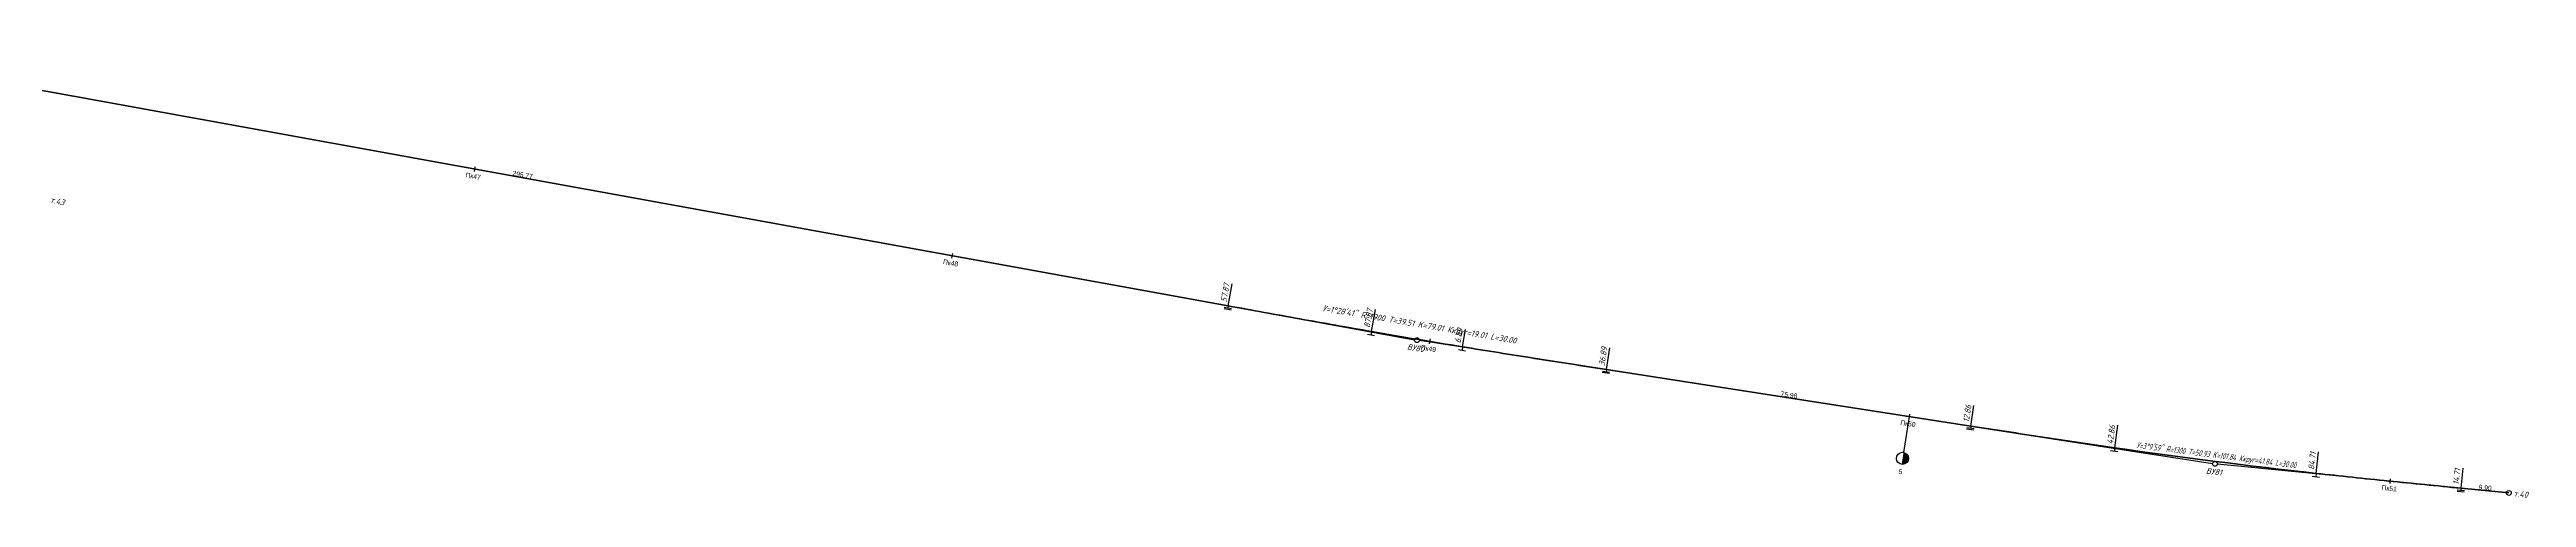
# Model space of a CAD drawing. Extents: x 10590 to 14299, y 7312 to 9553.
# Drawn here: x 13788 to 14299, y 7460 to 7552 of the extents above; entities that cross this region are included whole.
import ezdxf
from ezdxf.enums import TextEntityAlignment as Align

# ---------------------------------------------------------------- set-up
doc = ezdxf.new("R2010")
doc.units = 0
for name, color, linetype in [('Вершины', 7, 'Continuous'), ('Километраж', 7, 'Continuous'), ('Ось трассы', 7, 'Continuous'), ('Параметры кривых', 7, 'Continuous'), ('Пикетаж', 7, 'Continuous'), ('Прямые вставки', 7, 'Continuous')]:
    doc.layers.add(name, color=color, linetype=linetype)
doc.styles.get("Standard").update_dxf_attribs({"font": 'SPDS.shx', "oblique": 15, "height": 2})
doc.styles.add('Километры', font='pragmai.shx', dxfattribs={"height": 2})
doc.styles.add('Параметры кривых', font='SPDS.shx', dxfattribs={"oblique": 15, "height": 2.5})
doc.styles.add('Пикетаж', font='pragmai.shx', dxfattribs={"height": 2})

msp = doc.modelspace()

# ---------------------------------------------------------------- hatches: boundary and pattern name
at = {"linetype": 'ByBlock', "lineweight": -2}
msp.add_hatch(color=1, dxfattribs=at).paths.add_polyline_path([(14170.34, 7469.37, -1), (14169.96, 7466.9)])

# ---------------------------------------------------------------- linework, layer by layer
at = {"color": 1}
for p, q in [((13875.97, 7528.3), (13875.8, 7527.32)), ((13974.36, 7510.42), (13974.18, 7509.44)), ((14072.78, 7492.76), (14072.62, 7491.77)), ((14171.57, 7477.28), (14171.42, 7476.29)), ((14270.63, 7463.94), (14270.53, 7462.95))]:
    msp.add_line(p, q, dxfattribs=at)
at = {"color": 1, "linetype": 'ByBlock', "lineweight": -2}
for p, q in [((14031.82, 7498.71), (14030.34, 7498.98)), ((14031.86, 7498.96), (14030.39, 7499.23)), ((14031.21, 7499.59), (14031.13, 7499.09)), ((14061.36, 7493.43), (14059.88, 7493.69)), ((14060.74, 7494.3), (14060.62, 7493.56)), ((14080.11, 7490.28), (14078.63, 7490.52)), ((14079.49, 7491.14), (14079.37, 7490.4)), ((14109.75, 7485.61), (14108.27, 7485.84)), ((14109.79, 7485.85), (14108.31, 7486.08)), ((14109.13, 7486.46), (14109.05, 7485.97)), ((14171.49, 7476.78), (14170.34, 7469.37)), ((14184.83, 7473.95), (14183.35, 7474.18)), ((14184.87, 7474.2), (14183.39, 7474.43)), ((14184.2, 7474.81), (14184.13, 7474.32)), ((14214.5, 7469.48), (14213.02, 7469.69)), ((14213.87, 7470.32), (14213.76, 7469.58)), ((14256.04, 7464.22), (14254.55, 7464.39)), ((14255.37, 7465.05), (14255.29, 7464.31)), ((14285.22, 7461.98), (14285.17, 7461.48)), ((14285.89, 7461.16), (14284.4, 7461.31)), ((14285.91, 7461.41), (14284.42, 7461.56))]:
    msp.add_line(p, q, dxfattribs=at)
msp.add_circle((14170.15, 7468.14), 1.25, dxfattribs=at)
at = {"layer": 'Вершины', "color": 1}
for p, q in [((14031.21, 7499.59), (14069.59, 7492.61)), ((14109.13, 7486.46), (14070.58, 7492.44)), ((14184.2, 7474.81), (14234.04, 7467.08)), ((14285.22, 7461.98), (14235.03, 7466.95))]:
    msp.add_line(p, q, dxfattribs=at)
for centre in [(14070.09, 7492.52), (14234.53, 7467), (14295.07, 7461.01)]:
    msp.add_circle(centre, 0.5, dxfattribs=at)
at = {"layer": 'Ось трассы', "color": 1, "lineweight": 100, "flags": 128}
msp.add_lwpolyline([(13740.21, 7552.47), (14031.21, 7499.59, 0.000493), (14045.97, 7496.91, 0.00148), (14060.74, 7494.3, 0.002502), (14079.49, 7491.14, 0.00148), (14094.31, 7488.77, 0.000493), (14109.13, 7486.46), (14184.2, 7474.81, 0.000721), (14199.03, 7472.52, 0.002163), (14213.87, 7470.32, 0.008047), (14255.37, 7465.05, 0.002163), (14270.29, 7463.47, 0.000721), (14285.22, 7461.98), (14295.07, 7461.01)], format="xyb", dxfattribs=at)
at = {"layer": 'Параметры кривых', "color": 1}
for p, q in [((14031.21, 7499.59), (14032.04, 7504.14)), ((14060.74, 7494.3), (14061.54, 7498.86)), ((14079.49, 7491.14), (14080.08, 7494.72)), ((14109.13, 7486.46), (14109.83, 7490.97)), ((14184.2, 7474.81), (14184.86, 7479.04)), ((14213.87, 7470.32), (14214.53, 7474.96)), ((14255.37, 7465.05), (14255.87, 7469.49)), ((14285.22, 7461.98), (14285.63, 7466.15))]:
    msp.add_line(p, q, dxfattribs=at)

# ---------------------------------------------------------------- texts
at = {"layer": 'Вершины', "color": 1, "oblique": 15}
for s, rotation, p in [('т.43', 347.2981, (13788.49, 7521.53)), ('т.40', 354.3448, (14296.07, 7460.91))]:
    msp.add_text(s, height=1.25, rotation=rotation, dxfattribs=at).set_placement(p, align=Align.MIDDLE_LEFT)
for s, rotation, p in [('ВУ80', 350.5329, (14069.92, 7491.53)), ('ВУ81', 352.7964, (14234.41, 7466.01))]:
    msp.add_text(s, height=1.25, rotation=rotation, dxfattribs=at).set_placement(p, align=Align.TOP_CENTER)
at = {"layer": 'Километраж', "color": 1, "linetype": 'Continuous', "lineweight": -3, "style": 'Километры'}
msp.add_text('5', height=1, rotation=351.1784, dxfattribs=at).set_placement((14169.81, 7465.91), align=Align.TOP_CENTER)
at = {"layer": 'Параметры кривых', "color": 1, "style": 'Параметры кривых', "oblique": 15}
for s, rotation, p in [('57.87', 79.7004, (14030.83, 7500.29)), ('87.87', 80.1527, (14060.36, 7495)), ('6.89', 80.7261, (14079.1, 7491.84)), ('36.89', 81.1784, (14108.73, 7487.16)), ('12.86', 81.1784, (14183.81, 7475.51)), ('42.86', 81.8395, (14213.46, 7471.01)), ('84.71', 83.6837, (14254.95, 7465.73)), ('14.71', 84.3448, (14284.78, 7462.65))]:
    msp.add_text(s, height=1.25, rotation=rotation, dxfattribs=at).set_placement(p)
msp.add_text('У=1°28\'41" R=1900 T=39.51 K=79.01 Ккруг=19.01 L=30.00', height=1.25, rotation=350.4394, dxfattribs=at).set_placement((14070.53, 7495.16), align=Align.CENTER)
at = {"layer": 'Параметры кривых', "color": 1, "lineweight": 30, "style": 'Параметры кривых', "oblique": 15, "width": 0.8}
msp.add_text('У=3°9\'59" R=1300 T=50.93 K=101.84 Ккруг=41.84 L=30.00', height=1.25, rotation=352.7616, dxfattribs=at).set_placement((14234.75, 7468.19), align=Align.CENTER)
at = {"layer": 'Пикетаж', "color": 1, "style": 'Пикетаж'}
for s, rotation, p in [('Пк47', 349.7004, (13875.53, 7525.84)), ('Пк48', 349.7004, (13973.92, 7507.96)), ('Пк49', 350.5184, (14072.37, 7490.29)), ('Пк50', 351.1784, (14171.19, 7474.81)), ('Пк51', 354.186, (14270.38, 7461.45))]:
    msp.add_text(s, height=1, rotation=rotation, dxfattribs=at).set_placement(p, align=Align.CENTER)
at = {"layer": 'Прямые вставки', "color": 1, "style": 'Пикетаж'}
for s, rotation, p in [('295.77', 349.7004, (13885.73, 7526.12)), ('75.98', 351.1784, (14146.68, 7480.74)), ('9.90', 354.3448, (14290.15, 7461.59))]:
    msp.add_text(s, height=1, rotation=rotation, dxfattribs=at).set_placement(p, align=Align.CENTER)

doc.saveas('drawing.dxf')
